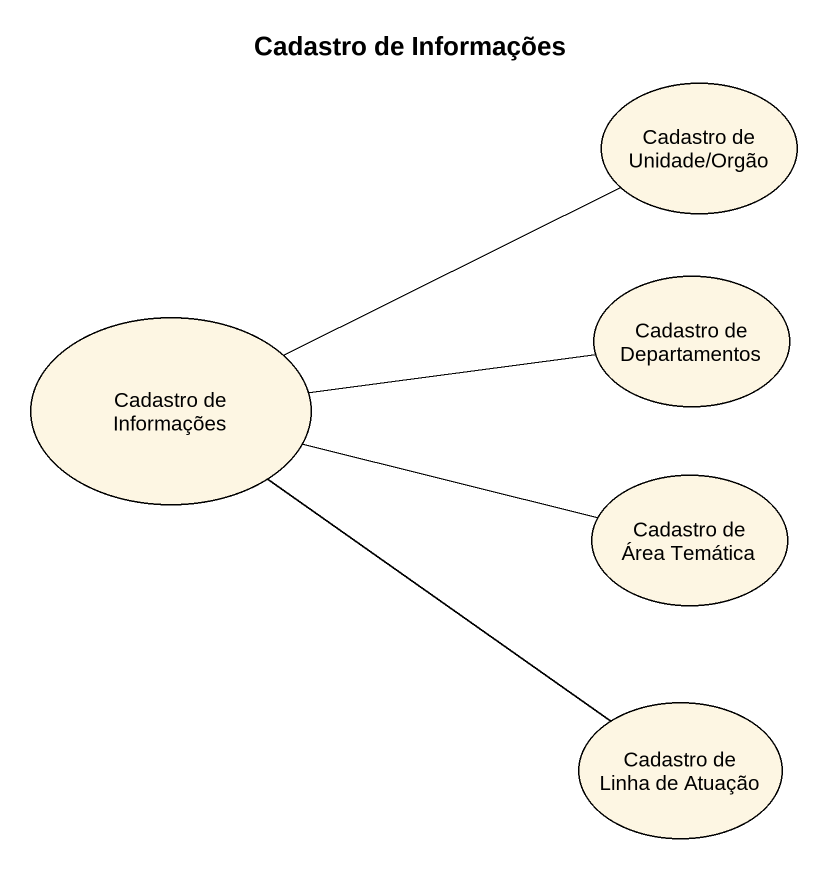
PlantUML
@startuml
title Cadastro de Informações
usecase "Cadastro de Unidade/Orgão" as Cadastro_de_Unidade_Orgão
usecase "Cadastro de Departamentos" as Cadastro_de_Departamentos
usecase "Cadastro de Informações" as Cadastro_de_Informações
usecase "Cadastro de Área Temática" as Cadastro_de_Área_Temática
usecase "Cadastro de Linha de Atuação" as Cadastro_de_Linha_de_Atuação
Cadastro_de_Informações -right- Cadastro_de_Unidade_Orgão
Cadastro_de_Informações -right- Cadastro_de_Departamentos
Cadastro_de_Informações -right- Cadastro_de_Área_Temática
Cadastro_de_Informações -- Cadastro_de_Linha_de_Atuação
@enduml
